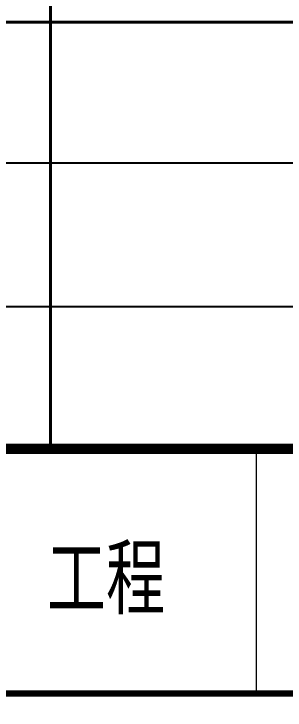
# Model space of a CAD drawing. Extents: x 457 to 4918, y -67 to 391.
# Drawn here: x 3621.14 to 3634.45, y -35.01 to -0.86 of the extents above; entities that cross this region are included whole.
import ezdxf

# ---------------------------------------------------------------- set-up
doc = ezdxf.new("R2010")
doc.units = 0
doc.header["$LTSCALE"] = 40
doc.header["$MEASUREMENT"] = 0
doc.layers.get('0').update_dxf_attribs({"linetype": 'CONTINUOUS'})
for name, color, linetype in [('at_Entity', 7, 'CONTINUOUS'), ('图框', 7, 'CONTINUOUS'), ('图框－字', 40, 'CONTINUOUS')]:
    doc.layers.add(name, color=color, linetype=linetype)
doc.styles.add('宋体-0.71', font='', dxfattribs={"width": 0.71})
doc.styles.get('宋体-0.71').set_extended_font_data('SimSun')

msp = doc.modelspace()

# ---------------------------------------------------------------- linework, layer by layer
at = {"color": 0, "lineweight": 5}
msp.add_lwpolyline([(3655.027, -22.194), (3475.532, -22.194)], close=True, dxfattribs=at)
msp.add_lwpolyline([(3655.027, -22.194), (3475.532, -22.194)], close=True, dxfattribs=at)
msp.add_open_spline([(3475.532, -22.194), (3475.532, -22.194), (3655.027, -22.194), (3655.027, -22.194)], degree=3, dxfattribs=at)
at = {"layer": 'at_Entity', "color": 7, "lineweight": 40}
msp.add_line((3622.934, -22.191), (3622.934, 19.801), dxfattribs=at)
at = {"layer": 'at_Entity', "color": 0, "lineweight": 40}
msp.add_line((3654.937, -1.263), (3474.899, -1.263), dxfattribs=at)
at = {"layer": 'at_Entity', "color": 0}
for points in [[(3654.937, -8.178), (3474.899, -8.178)], [(3654.937, -15.23), (3474.899, -15.23)]]:
    msp.add_lwpolyline(points, dxfattribs=at)
at = {"layer": 'at_Entity', "color": 7}
msp.add_lwpolyline([(3655.02, -22.191), (3474.982, -22.191)], dxfattribs=at)
at = {"layer": '图框', "color": 0, "lineweight": 13}
msp.add_line((3633.027, -22.194), (3633.027, -34.194), dxfattribs=at)
at = {"layer": '图框', "color": 0, "lineweight": 60, "const_width": 0.5}
msp.add_lwpolyline([(3475.11, -62.194), (3475.11, -22.194), (3655.027, -22.194)], dxfattribs=at)
at = {"layer": '图框', "color": 0, "lineweight": 30, "const_width": 0.3}
msp.add_lwpolyline([(3475.36, -34.194), (3655.027, -34.194)], dxfattribs=at)

# ---------------------------------------------------------------- texts
at = {"layer": '图框－字', "color": 0, "style": '宋体-0.71', "width": 0.71}
msp.add_text('工程', height=3, dxfattribs=at).set_placement((3622.754, -29.996))

doc.saveas('drawing.dxf')
